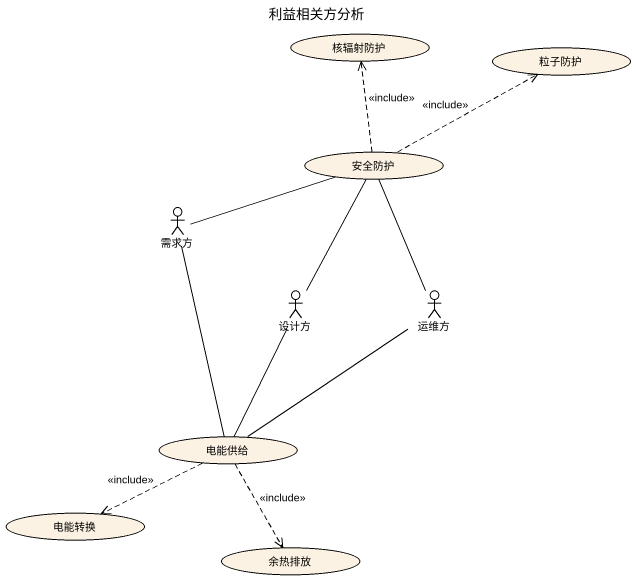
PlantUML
@startuml
title 利益相关方分析
usecase 核辐射防护
usecase 粒子防护
usecase 安全防护
actor 需求方
actor 设计方
actor 运维方
usecase 电能供给
usecase 电能转换
usecase 余热排放
安全防护 .up.> 核辐射防护 : <<include>>
安全防护 .right.> 粒子防护 : <<include>>
需求方 -right- 安全防护
需求方 -- 电能供给
设计方 -up- 安全防护
设计方 -- 电能供给
运维方 -up- 安全防护
运维方 -- 电能供给
电能供给 .left.> 电能转换 : <<include>>
电能供给 ..> 余热排放 : <<include>>
@enduml
